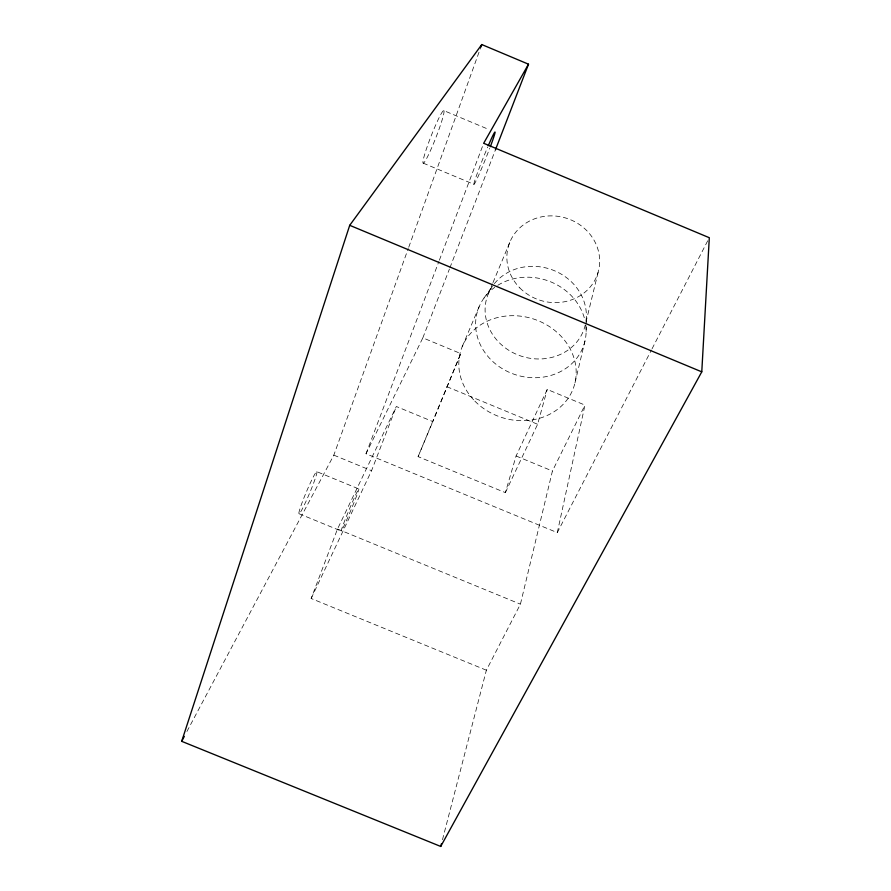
<?xml version="1.0" encoding="UTF-8"?>
<svg xmlns="http://www.w3.org/2000/svg" width="891" height="891" viewBox="0 0 891 891"><rect width="100%" height="100%" fill="white"/><g stroke="black" fill="none" stroke-linecap="round" stroke-linejoin="round"><path stroke-width="0.67" stroke-dasharray="4.46 3.34" d="M586.144 331.441L586.356 316.082M557.298 532.618L584.975 405.093L547.23 389.445L516.089 455.992L505.364 492.645L418.102 456.637L460.758 353.582L422.846 337.856L366.012 453.753L557.298 532.618L651.421 350.007M575.007 382.796L584.975 340.986M442.471 839.723L486.375 670.21L520.422 604.165L552.431 471.016L584.975 405.093M585.944 322.219L598.641 270.207M505.364 492.645L537.618 424.272L547.23 389.445M186.921 731.5L333.824 455.145L408.267 248.533M408.746 247.23L480.828 47.167M486.375 670.21L311.159 598.496L337.489 529.031L396.339 406.496L432.848 421.588L460.758 353.582M366.012 453.753L438.884 261.486M439.374 260.194L483.679 143.273M311.159 598.496L371.558 470.693L396.339 406.496M422.846 337.856L449.387 269.115M449.888 267.823L495.452 149.788M488.212 294.008L492.445 283.884M492.968 282.625L509.886 242.129M418.102 456.637L432.848 421.588M462.184 346.733L479.258 306.404M652.056 348.771L708.657 238.955M484.002 298.062L492.901 285.577M316.828 471.662A22.843 1.726 -67.1 0 1 304.789 503.95A22.843 1.726 -67.1 0 1 302.16 502.468A22.843 1.726 -67.1 0 1 316.828 471.662L358.828 488.947A22.821 0.88 -67.3 0 0 349.194 509.674A22.821 0.88 -67.3 0 0 341.186 531.025A22.821 0.88 -67.3 0 0 350.842 510.32A22.821 0.88 -67.3 0 0 358.839 488.981M337.489 529.031L520.422 604.165M299.031 513.728L341.208 531.047M516.089 455.992L552.431 471.016M333.824 455.145L371.558 470.693M446.814 386.683L537.618 424.272M443.785 110.595A28.211 2.506 -68.6 0 1 430.297 150.947A28.211 2.506 -68.6 0 1 426.377 149.042A28.211 2.506 -68.6 0 1 443.785 110.595L488.591 129.373M423.203 163.131L473.956 184.337A28.178 1.281 -68.1 0 0 489.705 148.329M473.945 184.337A28.178 1.281 -68.1 0 1 487.722 146.993M585.81 325.237A55.788 49.696 17.5 0 1 510.699 372.95A55.788 49.696 17.5 0 1 494.728 287.336M497.779 285.298A55.788 49.696 17.5 0 1 585.053 320.816M585.298 324.881A51.077 45.842 17.3 0 1 517.159 354.629A51.077 45.842 17.3 0 1 492.433 286.245M494.382 283.639A51.077 45.842 17.3 0 1 554.302 270.664A51.077 45.842 17.3 0 1 585.899 321.729M474.858 401.117A59.363 51.745 17.8 0 0 573.748 387.151A59.363 51.745 17.8 0 0 503.872 316.316A59.363 51.745 17.8 0 0 474.858 401.117M519.821 287.916A46.677 43.069 16.5 0 0 597.85 273.114A46.677 43.069 16.5 0 0 542.151 216.725A46.677 43.069 16.5 0 0 519.821 287.916"/><path stroke-width="1.34" d="M701.774 371.848L709.303 237.719L483.679 143.273L528.508 64.197L481.775 44.55L349.718 225.323L181.697 741.323L440.722 846.45L701.774 371.848L349.718 225.323M440.722 846.45L441.424 843.755M480.828 47.167L481.775 44.55M495.452 149.788L528.508 64.197M181.697 741.323L184.314 736.412M488.257 145.745A28.178 1.281 -68.1 0 1 494.995 132.057A28.178 1.281 -68.1 0 1 490.328 146.703"/></g></svg>
